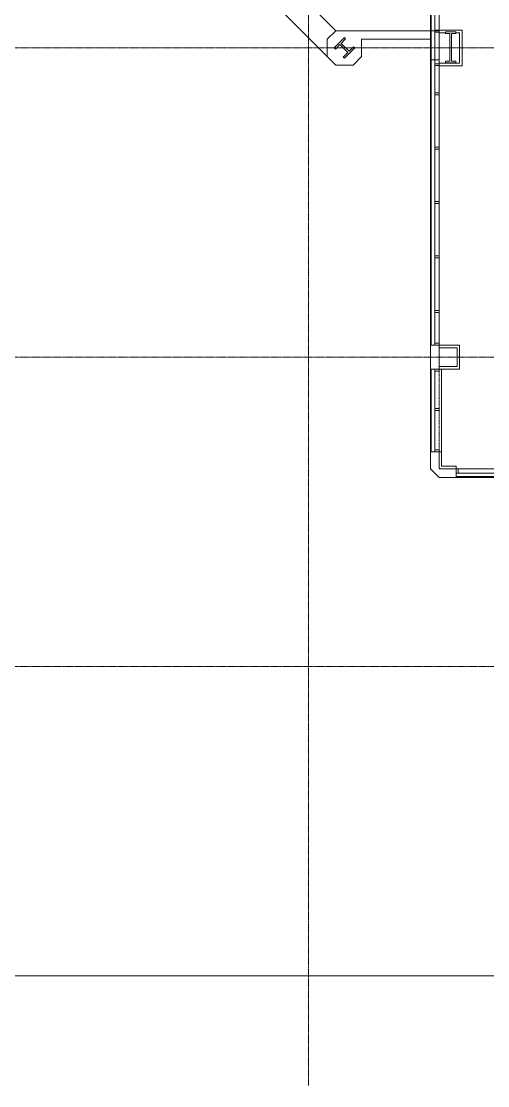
# Model space of a CAD drawing. Header units: inches. Extents: x 736 to 3540, y 736 to 3540.
# Drawn here: x 1970 to 2513, y 736 to 1975 of the extents above; entities that cross this region are included whole.
import ezdxf

# ---------------------------------------------------------------- set-up
doc = ezdxf.new("R2010")
doc.units = ezdxf.units.IN
doc.header["$MEASUREMENT"] = 0
doc.linetypes.add('CENTER', pattern=[2, 1.25, -0.25, 0.25, -0.25])
doc.linetypes.add('HIDDEN2', pattern=[0.1875, 0.125, -0.0625])
for name, color, linetype, lineweight in [('BUILDING SHELL', 151, 'CONTINUOUS', 18), ('COLUMNS', 8, 'CONTINUOUS', 18), ('GRIDLN', 9, 'CENTER', 18), ('HEADERS', 5, 'HIDDEN2', 18), ('SILLS', 8, 'CONTINUOUS', 18), ('WALLS', 6, 'CONTINUOUS', 18), ('WINDOWS', 8, 'CONTINUOUS', 18), ('WINDOWS-MULLIONS', 8, 'CONTINUOUS', 18)]:
    doc.layers.add(name, color=color, linetype=linetype, lineweight=lineweight)

msp = doc.modelspace()

# ---------------------------------------------------------------- linework, layer by layer
at = {"layer": 'BUILDING SHELL'}
for p, q in [((2336, 1924), (1924, 2336)), ((2336, 1964), (1964, 2336)), ((2326, 1954), (2336, 1964)), ((2336, 1964), (2456, 1964)), ((2456, 1961.1), (2456, 1927.1)), ((2326, 1934), (2326, 1954)), ((2366, 1954), (2446, 1954)), ((2366, 1954), (2366, 1934)), ((2446, 1954), (2446, 1930)), ((2366, 1934), (2356, 1924)), ((2356, 1924), (2336, 1924)), ((2456, 1930), (2446, 1930)), ((2446, 1598), (2446, 1570)), ((2456, 1598), (2446, 1598)), ((2456, 1598), (2456, 1570)), ((2456, 1570), (2446, 1570)), ((2456, 1474), (2446, 1474)), ((2446, 1454), (2446, 1474)), ((2456, 1474), (2456, 1454)), ((2456, 1444), (2446, 1454)), ((2456, 1454), (2476, 1454)), ((2476, 1454), (2476, 1444)), ((2476, 1444), (2456, 1444))]:
    msp.add_line(p, q, dxfattribs=at)
at = {"layer": 'COLUMNS'}
for points in [[(2475.5, 1960.7), (2475.5, 1962.7), (2463.5, 1962.7), (2463.5, 1960.7), (2468.5, 1960.7), (2468.5, 1928.7), (2463.5, 1928.7), (2463.5, 1926.7), (2475.5, 1926.7), (2475.5, 1928.7), (2470.5, 1928.7), (2470.5, 1960.7)], [(2344.6, 1933.4), (2346, 1932), (2358, 1944), (2356.6, 1945.4), (2351.3, 1940.1), (2342.1, 1949.3), (2347.4, 1954.6), (2346, 1956), (2334, 1944), (2335.4, 1942.6), (2340.7, 1947.9), (2349.9, 1938.7)]]:
    msp.add_lwpolyline(points, close=True, dxfattribs=at)
at = {"layer": 'GRIDLN'}
for p, q in [((2304, 3492), (2304, 736)), ((3492, 1944), (736, 1944)), ((3492, 1584), (736, 1584)), ((3492, 1224), (736, 1224)), ((3492, 1224), (736, 1224)), ((3492, 864), (736, 864)), ((3494.7, 864), (738.7, 864))]:
    msp.add_line(p, q, dxfattribs=at)
at = {"layer": 'HEADERS'}
msp.add_line((2456, 1474), (2456, 1572.4), dxfattribs=at)
at = {"layer": 'SILLS'}
for points in [[(2456, 1474), (2459, 1474), (2459, 1570), (2459, 1570)], [(2456, 1570), (2456, 1570), (2459, 1570), (2459, 1570)], [(2511.5, 1444.9), (2511.5, 1444.9), (2511.5, 1444.9)]]:
    msp.add_lwpolyline(points, dxfattribs=at)
at = {"layer": 'WALLS'}
for p, q in [((2456, 1598), (2456, 2047.4)), ((2456, 1964.7), (2483, 1964.7)), ((2456, 1964.7), (2456, 1961.7)), ((2456, 1961.7), (2463.5, 1961.7)), ((2475.5, 1961.7), (2480, 1961.7)), ((2480, 1961.7), (2480, 1926.3)), ((2483, 1964.7), (2483, 1923.3)), ((2456, 1926.3), (2480, 1926.3)), ((2456, 1926.3), (2456, 1923.3)), ((2456, 1923.3), (2483, 1923.3)), ((2480, 1598), (2456, 1598)), ((2477, 1595), (2456, 1595)), ((2477, 1595), (2477, 1573)), ((2480, 1598), (2480, 1570)), ((2477, 1573), (2456, 1573)), ((2480, 1570), (2456, 1570)), ((2476, 1454), (2574.4, 1454))]:
    msp.add_line(p, q, dxfattribs=at)
msp.add_lwpolyline([(2476, 1454), (2476, 1457), (2459, 1457), (2459, 1474), (2456, 1474)], dxfattribs=at)
at = {"layer": 'WINDOWS'}
for p, q in [((2446, 1598), (2446, 2049.6)), ((2447, 1598), (2447, 2049.6)), ((2451, 1598), (2451, 2049.6)), ((2446, 1570), (2446, 1474)), ((2447, 1570), (2447, 1474)), ((2451, 1570), (2451, 1474)), ((2476, 1449), (2571, 1449)), ((2476, 1445), (2567, 1445)), ((2476, 1444), (2566, 1444))]:
    msp.add_line(p, q, dxfattribs=at)
at = {"layer": 'WINDOWS-MULLIONS'}
for points in [[(2451, 1962.5), (2456, 1962.5), (2456, 1964.7), (2451, 1964.7)], [(2451, 1923.4), (2456, 1923.4), (2456, 1925.6), (2451, 1925.6)], [(2451, 1891.8), (2456, 1891.8), (2456, 1889.5), (2451, 1889.5)], [(2451, 1826.2), (2456, 1826.2), (2456, 1828.4), (2451, 1828.4)], [(2451, 1762.9), (2456, 1762.9), (2456, 1765.1), (2451, 1765.1)], [(2451, 1699.6), (2456, 1699.6), (2456, 1701.8), (2451, 1701.8)], [(2451, 1636.2), (2456, 1636.2), (2456, 1638.5), (2451, 1638.5)], [(2451, 1598), (2456, 1598), (2456, 1600.2), (2451, 1600.2)], [(2451, 1567.8), (2456, 1567.8), (2456, 1570), (2451, 1570)], [(2451, 1522.1), (2456, 1522.1), (2456, 1524.3), (2451, 1524.3)], [(2451, 1474), (2456, 1474), (2456, 1476.2), (2451, 1476.2)], [(2476, 1449), (2476, 1454), (2478.2, 1454), (2478.2, 1449)]]:
    msp.add_lwpolyline(points, close=True, dxfattribs=at)

doc.saveas('drawing.dxf')
